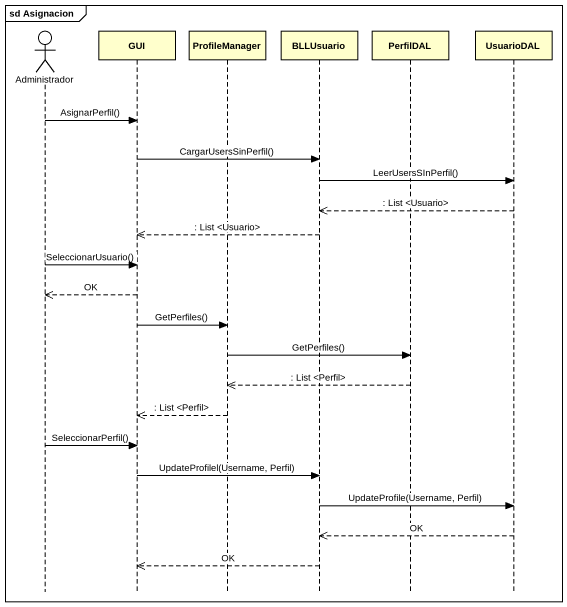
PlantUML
@startuml
mainframe sd Asignacion
hide footbox
actor Administrador
participant GUI
participant ProfileManager
participant BLLUsuario
participant PerfilDAL
participant UsuarioDAL

Administrador -> GUI : AsignarPerfil()
GUI -> BLLUsuario : CargarUsersSinPerfil()
BLLUsuario -> UsuarioDAL : LeerUsersSInPerfil()
UsuarioDAL -->> BLLUsuario : : List <Usuario>
BLLUsuario -->> GUI : : List <Usuario>
Administrador -> GUI : SeleccionarUsuario()
GUI -->> Administrador : OK
GUI -> ProfileManager : GetPerfiles()
ProfileManager -> PerfilDAL : GetPerfiles()
PerfilDAL -->> ProfileManager : : List <Perfil>
ProfileManager -->> GUI : : List <Perfil>
Administrador -> GUI : SeleccionarPerfil()
GUI -> BLLUsuario : UpdateProfilel(Username, Perfil)
BLLUsuario -> UsuarioDAL : UpdateProfile(Username, Perfil)
UsuarioDAL -->> BLLUsuario : OK
BLLUsuario -->> GUI : OK
@enduml
